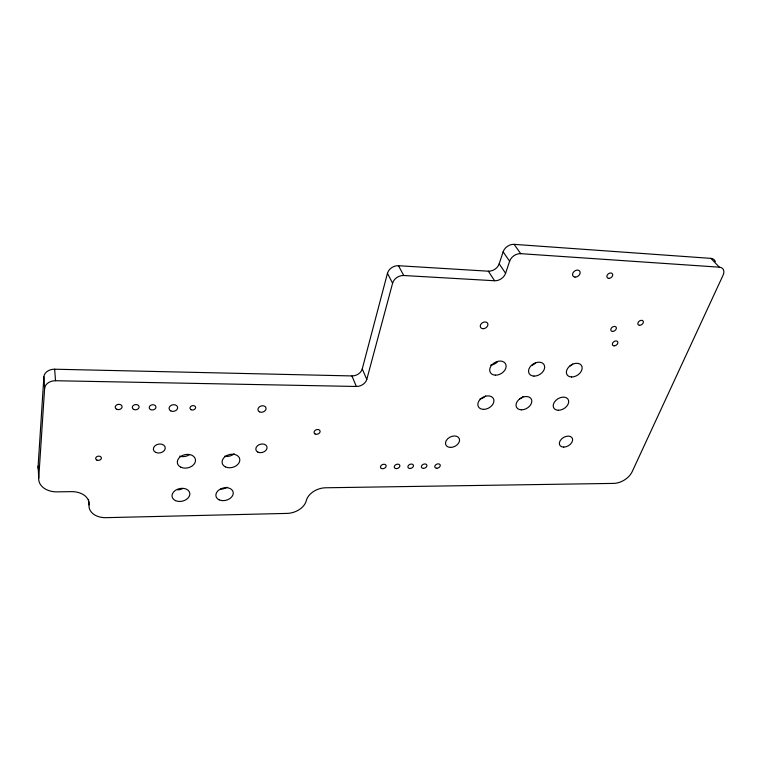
<?xml version="1.0" encoding="UTF-8"?>
<svg xmlns="http://www.w3.org/2000/svg" width="762" height="762" viewBox="0 0 762 762"><rect width="100%" height="100%" fill="white"/><g stroke="black" fill="none" stroke-linecap="round" stroke-linejoin="round"><path stroke-width="1.14" d="M710.86 258.366L719.357 267.176A9.049 6.106 -39.8 0 1 723.119 275.111L632.165 471.697A15.535 9.877 -30.9 0 1 613.743 483.394L325.688 487.775A16.831 11.782 -19.4 0 0 306.305 500.634A17.059 12.011 -17.8 0 1 287.045 513.407L106.061 517.665A18.612 13.145 -9 0 1 89.03 504.854A18.983 13.345 -7.3 0 0 71.466 491.642L57.131 491.861A19.46 13.945 -6.1 0 1 38.729 478.193L38.119 466.115L43.882 376.895A10.201 7.849 -3.1 0 1 54.645 369.208L351.93 375.933A8.954 6.887 -22.9 0 0 362.245 368.932L387.458 273.32A9.449 7.639 -28.8 0 1 398.469 265.719L488.328 271.196A9.325 7.249 -34.4 0 0 499.186 263.814L503.12 251.841A9.363 7.239 -35.9 0 1 514.093 244.354L710.86 258.366A8.944 6.086 -40.1 0 1 714.937 260.899M38.729 478.193L44.606 388.496L43.882 376.895M44.606 388.496A10.335 7.887 -3.5 0 1 55.521 380.733L356.34 386.467A9.068 6.915 -22.9 0 0 366.789 379.409L392.601 283.197A9.573 7.677 -28.7 0 1 403.765 275.511L494.586 280.749A9.439 7.277 -34.2 0 0 505.597 273.291L509.616 261.233A9.477 7.268 -35.6 0 1 520.741 253.67L719.357 267.176M514.093 244.354L520.741 253.67M503.12 251.841L509.616 261.233M499.186 263.814L505.597 273.291M488.328 271.196L494.586 280.749M398.469 265.719L403.765 275.511M387.458 273.32L392.601 283.197M362.245 368.932L366.789 379.409M351.93 375.933L356.34 386.467M88.478 499.405L89.03 504.854M54.645 369.208L55.521 380.733M497.51 361.855A8.658 6.363 -30.3 0 1 490.623 365.112M715.099 261.28A8.944 6.086 -40.1 0 1 715.223 261.671M38.538 469.735A19.221 13.887 -5.8 0 1 38.119 466.115M485.67 395.954A8.458 6.106 -28.7 0 1 479.984 398.983M572.672 364.017A8.487 5.982 -33 0 1 569.995 365.96M523.132 396.573A8.363 5.934 -30.1 0 1 519.532 398.936M535.6 362.95A8.572 6.172 -31.8 0 1 531.924 365.389M226.981 487.223A8.725 6.286 -14.4 0 1 220.628 489.185M234.201 453.781A8.906 6.582 -14.6 0 1 224.628 456.219M182.147 488.899A8.906 6.42 -12.2 0 1 177.651 489.842M189.576 454.628A9.096 6.725 -12.2 0 1 179.632 456.133M155.762 452.428A6.02 4.458 -10.8 0 0 165.24 448.523A6.02 4.458 -10.8 0 0 156.924 444.598A6.02 4.458 -10.8 0 0 155.762 452.428M495.405 375.161A8.763 6.382 -30.2 0 0 505.939 364.798A8.763 6.382 -30.2 0 0 492.366 364.369A8.763 6.382 -30.2 0 0 495.405 375.161M257.851 452.114A5.744 4.229 -16.5 0 0 266.995 448.323A5.744 4.229 -16.5 0 0 259.48 444.532A5.744 4.229 -16.5 0 0 257.851 452.114M563.699 447.103A7.172 4.801 -30.3 0 0 572.529 438.874A7.172 4.801 -30.3 0 0 561.708 438.836A7.172 4.801 -30.3 0 0 563.699 447.103M450.58 447.418A7.429 5.229 -26.2 0 0 459.372 438.855A7.429 5.229 -26.2 0 0 447.637 438.807A7.429 5.229 -26.2 0 0 450.58 447.418M482.965 328.708A4.096 3.086 -31.2 0 0 487.842 323.774A4.096 3.086 -31.2 0 0 481.47 323.498A4.096 3.086 -31.2 0 0 482.965 328.708M575.024 277.101A4.181 3.086 -37 0 0 580.12 272.034A4.181 3.086 -37 0 0 573.91 271.634A4.181 3.086 -37 0 0 575.024 277.101M170.793 410.909A4.324 3.305 -11.1 0 0 177.622 408.089A4.324 3.305 -11.1 0 0 171.669 405.108A4.324 3.305 -11.1 0 0 170.793 410.909M259.413 411.804A4.153 3.162 -16.7 0 0 266.033 409.061A4.153 3.162 -16.7 0 0 260.585 406.175A4.153 3.162 -16.7 0 0 259.413 411.804M315.097 433.969A3.105 2.296 -19.7 0 0 320.059 431.911A3.105 2.296 -19.7 0 0 316.125 429.806A3.105 2.296 -19.7 0 0 315.097 433.969M96.898 460.105A2.886 2.115 -7.7 0 0 101.394 458.248A2.886 2.115 -7.7 0 0 97.288 456.428A2.886 2.115 -7.7 0 0 96.898 460.105M191.1 409.699A2.848 2.172 -12.3 0 0 195.605 407.832A2.848 2.172 -12.3 0 0 191.729 405.87A2.848 2.172 -12.3 0 0 191.1 409.699M608.714 278.368A3.229 2.334 -37.7 0 0 612.677 274.472A3.229 2.334 -37.7 0 0 607.962 274.168A3.229 2.334 -37.7 0 0 608.714 278.368M436.778 468.249A2.896 2.019 -25 0 0 440.179 464.934A2.896 2.019 -25 0 0 435.569 464.963A2.896 2.019 -25 0 0 436.778 468.249M150.59 409.604A3.4 2.6 -9.8 0 0 155.943 407.394A3.4 2.6 -9.8 0 0 151.219 405.06A3.4 2.6 -9.8 0 0 150.59 409.604M133.721 409.423A3.429 2.619 -8.7 0 0 139.103 407.203A3.429 2.619 -8.7 0 0 134.303 404.86A3.429 2.619 -8.7 0 0 133.721 409.423M116.681 409.242A3.458 2.638 -7.7 0 0 122.091 407.013A3.458 2.638 -7.7 0 0 117.205 404.651A3.458 2.638 -7.7 0 0 116.681 409.242M423.434 468.373A2.915 2.038 -24.4 0 0 426.834 465.039A2.915 2.038 -24.4 0 0 422.177 465.068A2.915 2.038 -24.4 0 0 423.434 468.373M409.966 468.487A2.924 2.057 -23.8 0 0 413.366 465.144A2.924 2.057 -23.8 0 0 408.67 465.182A2.924 2.057 -23.8 0 0 409.966 468.487M396.373 468.611A2.934 2.076 -23.2 0 0 399.764 465.249A2.934 2.076 -23.2 0 0 395.021 465.287A2.934 2.076 -23.2 0 0 396.373 468.611M381.352 468.449A2.953 2.096 -22.6 0 0 386.077 466.477A2.953 2.096 -22.6 0 0 382.505 464.563A2.953 2.096 -22.6 0 0 381.352 468.449M639.528 325.307A3.086 2.134 -36.4 0 0 643.357 321.659A3.086 2.134 -36.4 0 0 638.908 321.45A3.086 2.134 -36.4 0 0 639.528 325.307M614.086 345.824A3.048 2.115 -35 0 0 617.858 342.233A3.048 2.115 -35 0 0 613.4 342.052A3.048 2.115 -35 0 0 614.086 345.824M612.534 331.413A3.086 2.162 -35.5 0 0 616.344 327.755A3.086 2.162 -35.5 0 0 611.819 327.555A3.086 2.162 -35.5 0 0 612.534 331.413M558.298 410.261A8.372 5.763 -31.3 0 0 568.585 400.526A8.372 5.763 -31.3 0 0 555.955 400.288A8.372 5.763 -31.3 0 0 558.298 410.261M571.5 376.99A8.582 5.991 -32.8 0 0 582.063 366.913A8.582 5.991 -32.8 0 0 569.224 366.512A8.582 5.991 -32.8 0 0 571.5 376.99M521.399 409.823A8.458 5.934 -30 0 0 531.666 399.955A8.458 5.934 -30 0 0 518.693 399.717A8.458 5.934 -30 0 0 521.399 409.823M533.981 376.095A8.668 6.182 -31.6 0 0 544.525 365.865A8.668 6.182 -31.6 0 0 531.324 365.455A8.668 6.182 -31.6 0 0 533.981 376.095M483.479 409.375A8.553 6.115 -28.6 0 0 493.738 399.374A8.553 6.115 -28.6 0 0 480.403 399.126A8.553 6.115 -28.6 0 0 483.479 409.375M219.151 499.834A8.83 6.296 -14.6 0 0 233.162 494.043A8.83 6.296 -14.6 0 0 221.38 488.594A8.83 6.296 -14.6 0 0 219.151 499.834M225.4 466.868A9.011 6.601 -14.8 0 0 239.725 460.953A9.011 6.601 -14.8 0 0 227.724 455.114A9.011 6.601 -14.8 0 0 225.4 466.868M175.546 500.644A9.02 6.439 -12.4 0 0 189.776 494.767A9.02 6.439 -12.4 0 0 177.47 489.252A9.02 6.439 -12.4 0 0 175.546 500.644M180.889 467.22A9.201 6.753 -12.4 0 0 195.443 461.22A9.201 6.753 -12.4 0 0 182.909 455.295A9.201 6.753 -12.4 0 0 180.889 467.22"/></g></svg>
